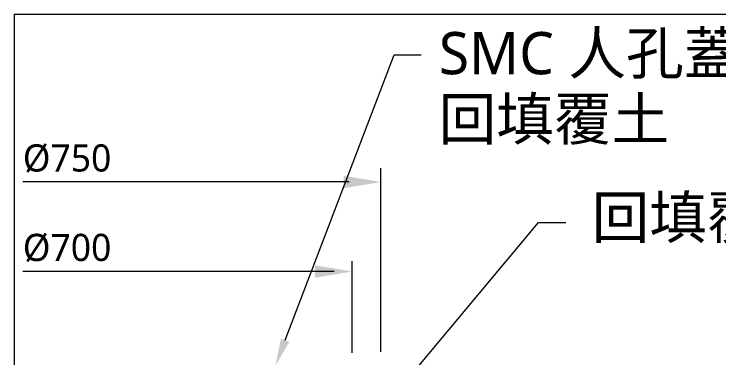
# Model space of a CAD drawing. Header units: millimetres. Extents: x 4664 to 8864, y -38 to 2932.
# Drawn here: x 6804 to 7137.2, y 1783 to 1945.8 of the extents above; entities that cross this region are included whole.
import ezdxf

# ---------------------------------------------------------------- set-up
doc = ezdxf.new("R2010")
doc.units = ezdxf.units.MM
doc.styles.add('AEH', font='kaiu.ttf')
doc.styles.add('微軟正黑體-20', font='Microsoft JhengHei.ttf', dxfattribs={"height": 20})

msp = doc.modelspace()

# ---------------------------------------------------------------- linework, layer by layer
at = {"lineweight": 5}
for p, q in [((6804.03, 1945.81), (7597.16, 1945.81)), ((6804.03, 1945.81), (6804.03, 1605.49)), ((6977.41, 1785.84), (6977.41, 1872.86)), ((6962.37, 1866.32), (6808.18, 1866.32)), ((6963.89, 1785.43), (6963.89, 1828.88)), ((6955.28, 1823.95), (6808.18, 1823.95))]:
    msp.add_line(p, q, dxfattribs=at)
for points in [[(6932.16, 1791.41), (6983.59, 1926.47), (6996.45, 1926.47)], [(6995.29, 1779.27), (7051.95, 1847.2), (7064.81, 1847.2)]]:
    msp.add_lwpolyline(points, dxfattribs=at)
for points in [[(6959.8, 1869.25), (6959.8, 1863.38), (6977.41, 1866.32)], [(6946.28, 1826.89), (6946.28, 1821.02), (6963.89, 1823.95)], [(6934.16, 1790.64), (6927.58, 1779.38), (6930.16, 1792.17)]]:
    msp.add_solid(points, dxfattribs=at)

# ---------------------------------------------------------------- texts
at = {"lineweight": 5, "char_height": 20, "attachment_point": 1, "style": '微軟正黑體-20'}
for s, width, insert in [('SMC 人孔蓋', 142.8598, (7004.8, 1937.31, -250.92)), ('回填覆土', 111.1877, (7004.65, 1906.15, -250.92)), ('回填覆土', 111.1877, (7077.01, 1859.57, -250.92))]:
    msp.add_mtext_dynamic_manual_height_columns(s, width=width, gutter_width=12.5, heights=[0], dxfattribs=dict(at, insert=insert))
at = {"lineweight": 5, "char_height": 12.8634, "attachment_point": 5, "style": 'AEH'}
for s, insert in [('{\\fMicrosoft JhengHei|b0|i0|c136|p34;\\C0;Ø750}', (6829.08, 1877.42)), ('{\\fMicrosoft JhengHei|b0|i0|c136|p34;\\C0;Ø700}', (6829.08, 1835.06))]:
    msp.add_mtext(s, dxfattribs=dict(at, insert=insert))

doc.saveas('drawing.dxf')
